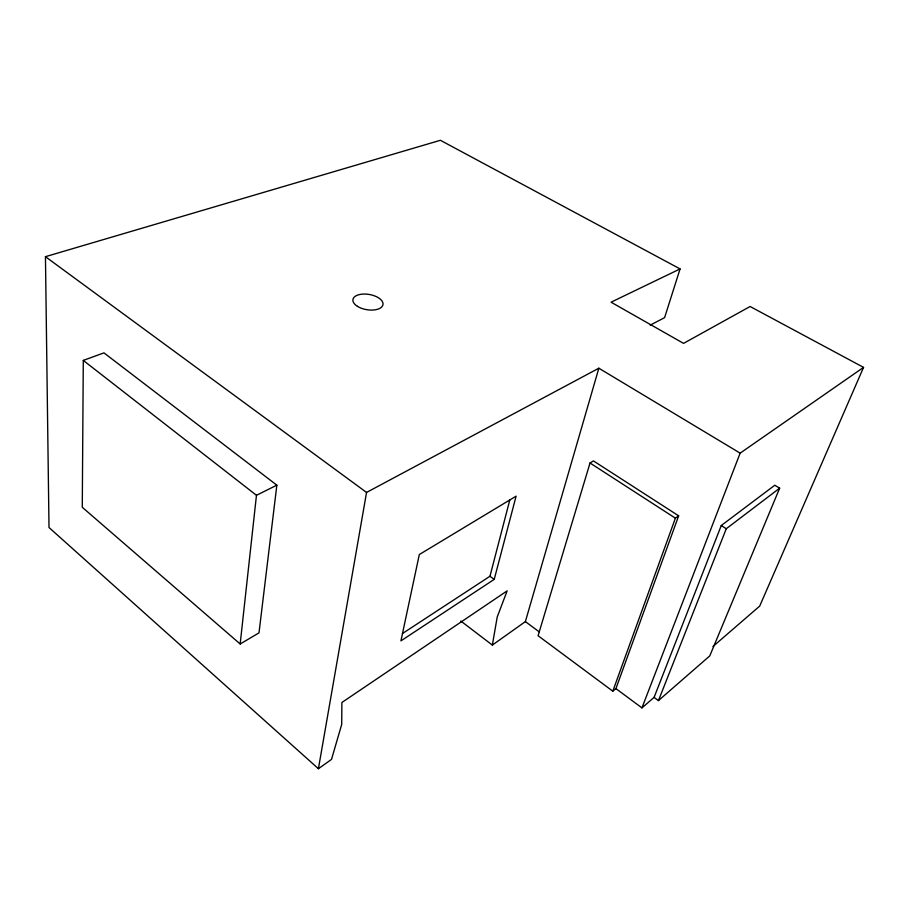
<?xml version="1.0" encoding="UTF-8"?>
<svg xmlns="http://www.w3.org/2000/svg" width="909" height="909" viewBox="0 0 909 909"><rect width="100%" height="100%" fill="white"/><g stroke="black" fill="none" stroke-linecap="round" stroke-linejoin="round"><path stroke-width="1.36" d="M83.287 360.407L82.276 507.279L240.169 643.981L258.997 632.869L276.847 485.167L103.967 352.874L83.287 360.407L256.463 495.303L240.169 643.981M318.411 768.707L366.554 492.439L598.849 368.213L740.142 453.148L863.55 367.384L750.107 306.503L683.557 343.375L611.064 302.186L680.068 268.916L440.388 140.293L45.45 256.679L49.006 527.515L318.411 768.707L331.501 759.413L341.716 724.405L341.875 702.498L507.142 590.873L497.234 616.95L492.348 645.083L460.818 621.04M402.46 633.528L489.962 576.261L509.813 499.893M494.223 579.374L516.107 496.166L419.322 554.535L400.926 640.868L494.223 579.374L489.962 576.261M492.348 645.083L525.379 621.608L598.849 368.213M590.032 462.999L538.083 635.721L612.802 691.181L615.916 688.613L678.659 515.835L593.441 460.908L590.032 462.999L675.387 518.175L678.659 515.835M680.068 268.916L664.604 317.639L650.162 325.161M612.802 691.181L675.387 518.175M615.916 688.613L641.947 707.884L740.142 453.148M654.082 697.396L721.257 525.538L774.786 485.236L779.649 488.178L709.77 655.9L658.457 700.589L654.082 697.396L641.947 707.884M658.457 700.589L726.28 528.731L779.649 488.178M863.55 367.384L759.697 606.098L712.951 646.504M256.463 495.303L276.847 485.167M721.257 525.538L726.28 528.731M45.45 256.679L366.554 492.439M525.379 621.608L539.117 631.778M357.453 306.344A15.237 7.715 9.6 0 0 382.587 305.799A15.237 7.715 9.6 0 0 363.884 294.05A15.237 7.715 9.6 0 0 357.453 306.344"/></g></svg>
